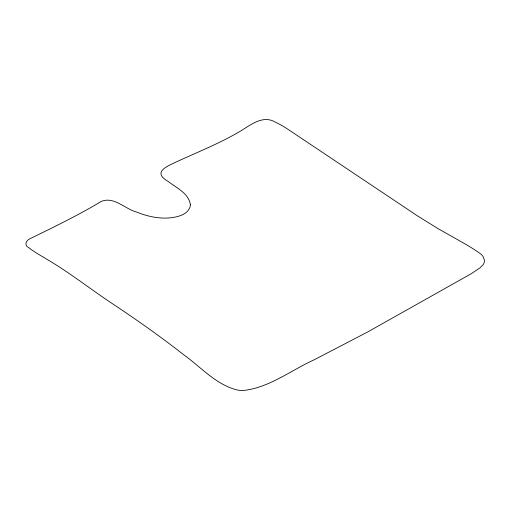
<?xml version="1.0" encoding="UTF-8"?>
<svg xmlns="http://www.w3.org/2000/svg" width="510" height="510" viewBox="0 0 510 510"><rect width="100%" height="100%" fill="white"/><g stroke="black" fill="none" stroke-linecap="round" stroke-linejoin="round"><path stroke-width="0.76" d="M190.338 204.293L190.326 205.218A24.984 14.427 0 0 1 189.694 207.927L188.184 210.464A21.254 12.272 0 0 1 185.819 212.721A22.676 13.088 0 0 1 183.766 214.072A22.038 12.724 0 0 1 180.075 215.775C165.769 220.441 150.074 217.534 136.438 212.001C124.886 208.922 113.87 196.057 101.19 201.482C78.068 215.354 53.741 227.154 29.548 238.929C25.36 241.083 24.244 245.833 29.102 247.911C35.101 252.699 41.986 256.179 48.482 260.221C70.635 273.392 90.876 289.438 112.353 303.635C136.699 319.853 160.675 336.657 183.683 354.737C200.959 367.072 216.01 384.795 237.328 390.01A18.284 10.557 0 0 0 243.155 390.507C269.286 387.759 290.872 370.324 314.23 359.773L367.551 332.042L471.234 273.723L480.076 267.801L483.244 264.537L484.296 262.42L484.494 260.361L483.11 256.575A19.915 11.5 0 0 0 480.86 254.107L479.878 253.355A214.238 123.688 0 0 0 461.881 242.142L438.045 228.62L417.773 216.074L286.25 128.169A101.79 58.765 0 0 0 275.63 122.292C262.369 114.189 249.67 125.906 238.629 132.179C219.217 143.476 198.32 151.846 177.939 161.179C168.249 165.75 151.087 171.934 168.427 181.592C176.53 188.005 188.4 193.086 190.338 204.293"/></g></svg>
